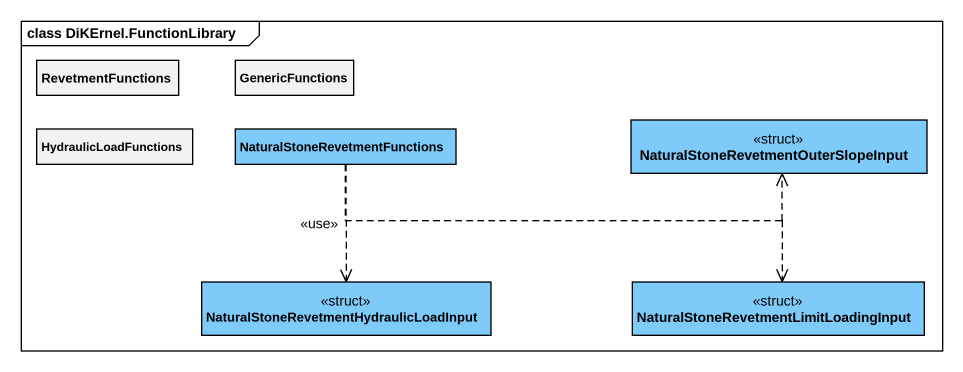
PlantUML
@startuml
mainframe class DiKErnel.FunctionLibrary
hide circle
hide empty members
class RevetmentFunctions
class GenericFunctions
class HydraulicLoadFunctions
class "NaturalStoneRevetmentFunctions" as NaturalStoneRevetmentFunctio #7ECAF9
class "NaturalStoneRevetmentOuterSlopeInput" as NaturalStoneRevetmentOuterSl <<struct>> #7ECAF9
class "NaturalStoneRevetmentHydraulicLoadInput" as NaturalStoneRevetmentHydraul <<struct>> #7ECAF9
class "NaturalStoneRevetmentLimitLoadingInput" as NaturalStoneRevetmentLimitLo <<struct>> #7ECAF9
NaturalStoneRevetmentFunctio .right.> NaturalStoneRevetmentOuterSl
NaturalStoneRevetmentFunctio ..> NaturalStoneRevetmentHydraul : <<use>>
NaturalStoneRevetmentFunctio .right.> NaturalStoneRevetmentLimitLo
@enduml
